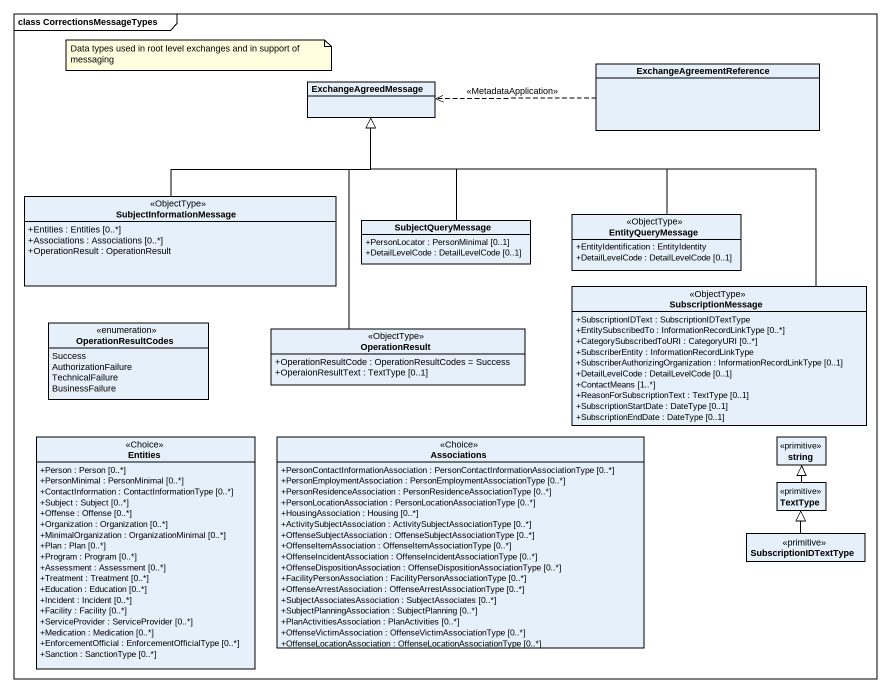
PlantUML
@startuml
mainframe class CorrectionsMessageTypes
hide circle
hide empty members
skinparam classAttributeIconSize 0
class ExchangeAgreedMessage
class ExchangeAgreementReference
class SubjectInformationMessage <<ObjectType>> {
  +Entities : Entities [0..*]
  +Associations : Associations [0..*]
  +OperationResult : OperationResult
}
class SubjectQueryMessage {
  +PersonLocator : PersonMinimal [0..1]
  +DetailLevelCode : DetailLevelCode [0..1]
}
class EntityQueryMessage <<ObjectType>> {
  +EntityIdentification : EntityIdentity
  +DetailLevelCode : DetailLevelCode [0..1]
}
class SubscriptionMessage <<ObjectType>> {
  +SubscriptionIDText : SubscriptionIDTextType
  +EntitySubscribedTo : InformationRecordLinkType [0..*]
  +CategorySubscribedToURI : CategoryURI [0..*]
  +SubscriberEntity : InformationRecordLinkType
  +SubscriberAuthorizingOrganization : InformationRecordLinkType [0..1]
  +DetailLevelCode : DetailLevelCode [0..1]
  +ContactMeans [1..*]
  +ReasonForSubscriptionText : TextType [0..1]
  +SubscriptionStartDate : DateType [0..1]
  +SubscriptionEndDate : DateType [0..1]
}
enum OperationResultCodes {
  Success
  AuthorizationFailure
  TechnicalFailure
  BusinessFailure
}
class OperationResult <<ObjectType>> {
  +OperationResultCode : OperationResultCodes = Success
  +OperaionResultText : TextType [0..1]
}
class Entities <<Choice>> {
  +Person : Person [0..*]
  +PersonMinimal : PersonMinimal [0..*]
  +ContactInformation : ContactInformationType [0..*]
  +Subject : Subject [0..*]
  +Offense : Offense [0..*]
  +Organization : Organization [0..*]
  +MinimalOrganization : OrganizationMinimal [0..*]
  +Plan : Plan [0..*]
  +Program : Program [0..*]
  +Assessment : Assessment [0..*]
  +Treatment : Treatment [0..*]
  +Education : Education [0..*]
  +Incident : Incident [0..*]
  +Facility : Facility [0..*]
  +ServiceProvider : ServiceProvider [0..*]
  +Medication : Medication [0..*]
  +EnforcementOfficial : EnforcementOfficialType [0..*]
  +Sanction : SanctionType [0..*]
}
class Associations <<Choice>> {
  +PersonContactInformationAssociation : PersonContactInformationAssociationType [0..*]
  +PersonEmploymentAssociation : PersonEmploymentAssociationType [0..*]
  +PersonResidenceAssociation : PersonResidenceAssociationType [0..*]
  +PersonLocationAssociation : PersonLocationAssociationType [0..*]
  +HousingAssociation : Housing [0..*]
  +ActivitySubjectAssociation : ActivitySubjectAssociationType [0..*]
  +OffenseSubjectAssociation : OffenseSubjectAssociationType [0..*]
  +OffenseItemAssociation : OffenseItemAssociationType [0..*]
  +OffenseIncidentAssociation : OffenseIncidentAssociationType [0..*]
  +OffenseDispositionAssociation : OffenseDispositionAssociationType [0..*]
  +FacilityPersonAssociation : FacilityPersonAssociationType [0..*]
  +OffenseArrestAssociation : OffenseArrestAssociationType [0..*]
  +SubjectAssociatesAssociation : SubjectAssociates [0..*]
  +SubjectPlanningAssociation : SubjectPlanning [0..*]
  +PlanActivitiesAssociation : PlanActivities [0..*]
  +OffenseVictimAssociation : OffenseVictimAssociationType [0..*]
  +OffenseLocationAssociation : OffenseLocationAssociationType [0..*]
}
class string <<primitive>>
class TextType <<primitive>>
class SubscriptionIDTextType <<primitive>>
ExchangeAgreementReference .left.> ExchangeAgreedMessage : <<MetadataApplication>>
SubjectInformationMessage -up-|> ExchangeAgreedMessage
SubjectQueryMessage -up-|> ExchangeAgreedMessage
EntityQueryMessage -left-|> ExchangeAgreedMessage
SubscriptionMessage -up-|> ExchangeAgreedMessage
OperationResult -up-|> ExchangeAgreedMessage
TextType -up-|> string
SubscriptionIDTextType -up-|> TextType
note as N1
  Data types used in root level exchanges and in support of messaging
end note
@enduml
